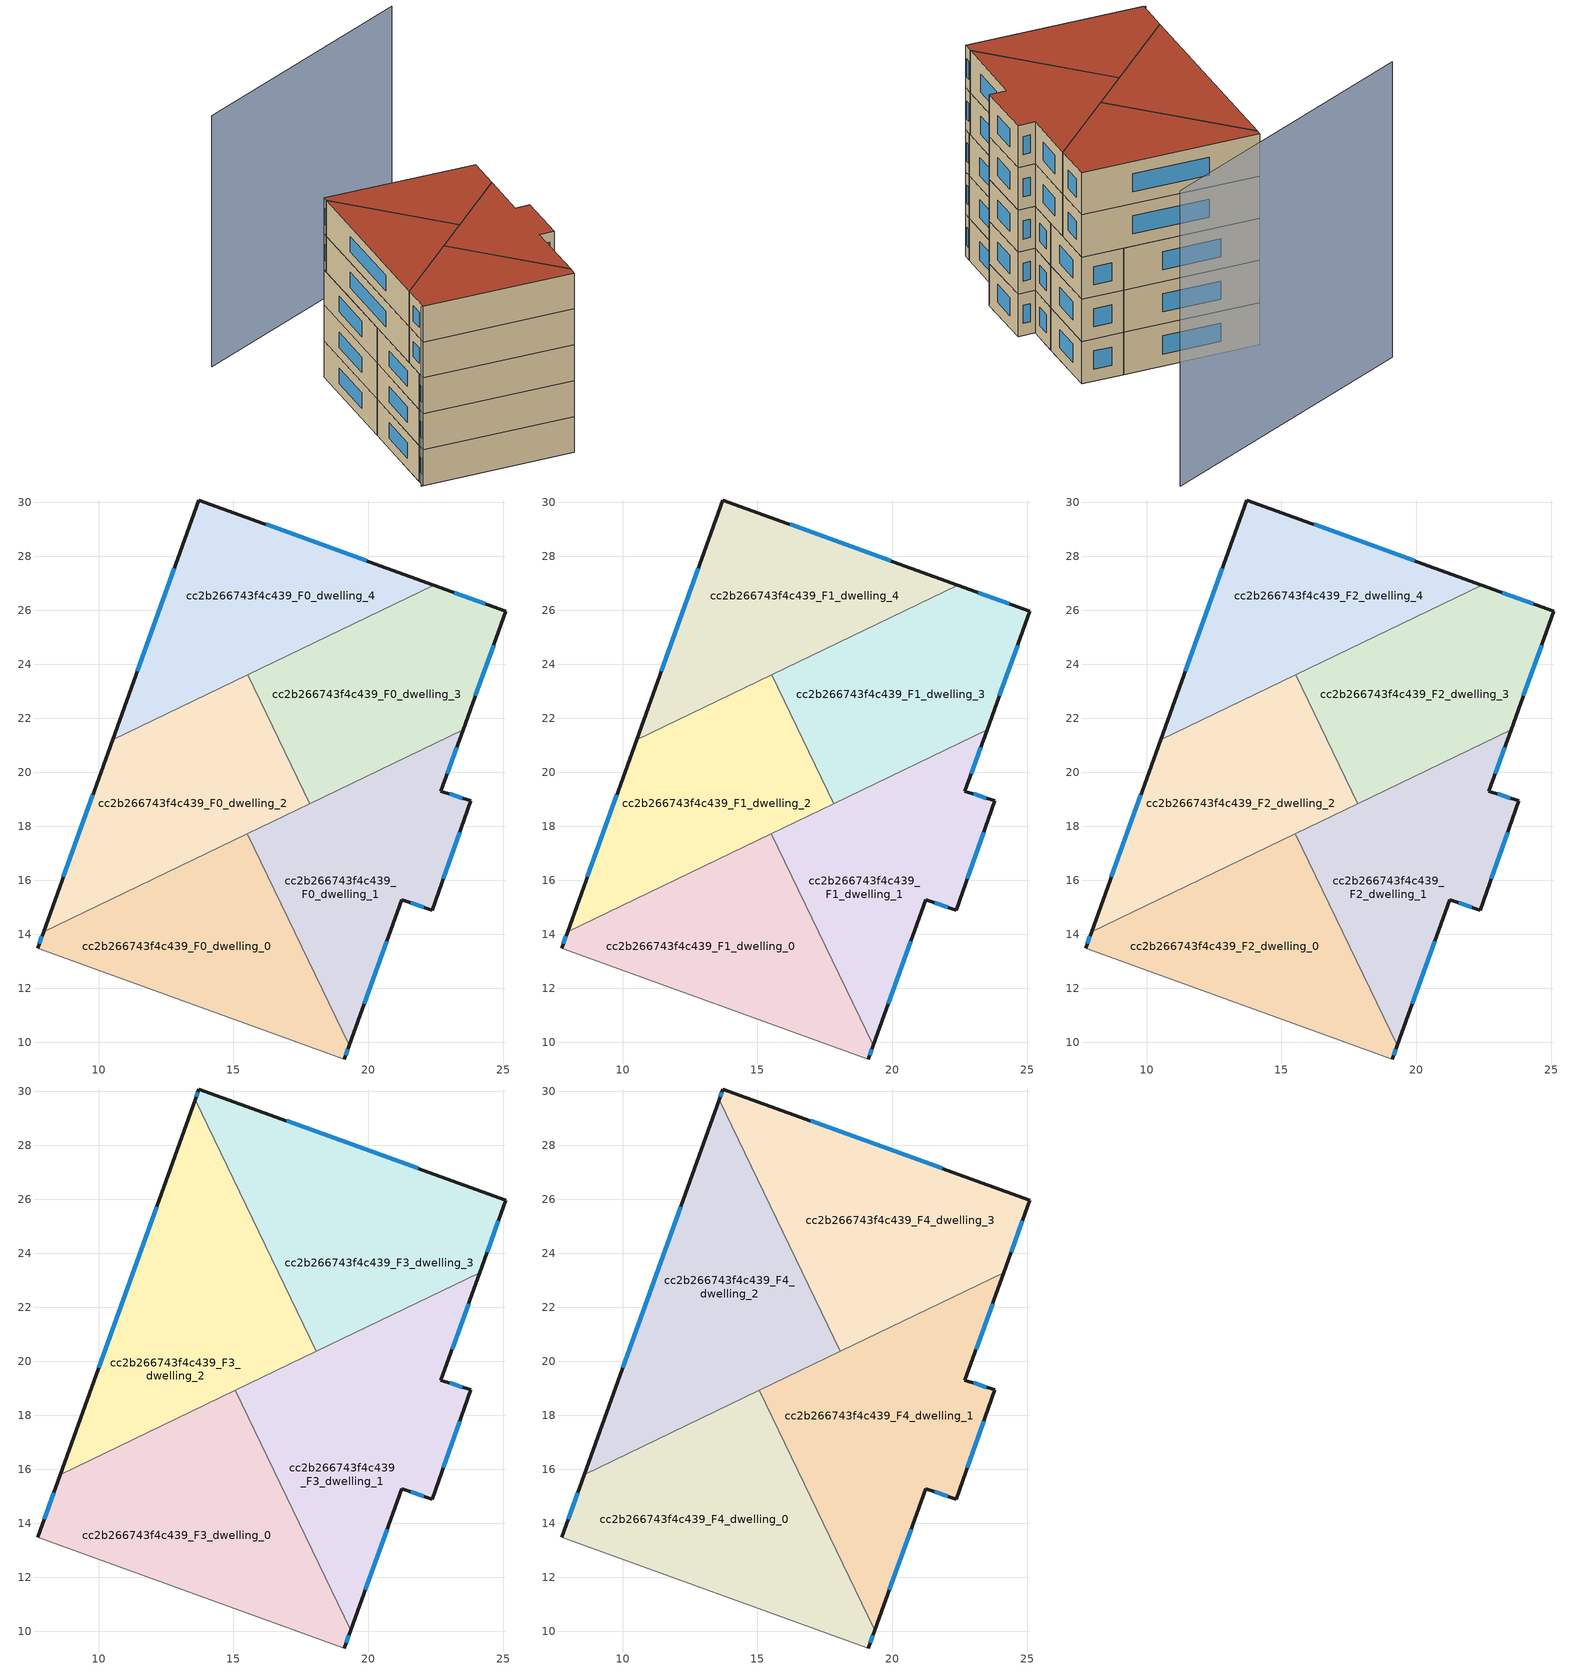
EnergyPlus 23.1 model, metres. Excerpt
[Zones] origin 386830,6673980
cc2b266743f4c439_F0_dwelling_0
 floor ground (EU_floor_Construction): 15.52,17.72 19.29,9.88 19.11,9.37 7.74,13.48 7.96,14.09 z0
 wall outside (EU_wall_Construction): 7.96,14.09 7.74,13.48 / 19.11,9.37 19.29,9.88 z0:3
 wall to cc2b266743f4c439_F0_dwelling_1 (EU_wall_Construction): 19.29,9.88 15.52,17.72 z0:3
 wall adiabatic (EU_wall_Construction): 7.74,13.48 19.11,9.37 z0:3
 wall to cc2b266743f4c439_F0_dwelling_2 (EU_wall_Construction): 15.52,17.72 7.96,14.09 z0:3
 window (EU_Window_Construction): 7.9,13.92 7.81,13.65 / 19.16,9.52 19.24,9.74 z0.86:2.14
cc2b266743f4c439_F0_dwelling_1
 floor ground (EU_floor_Construction): 23.51,21.57 22.69,19.3 23.79,18.94 22.37,14.89 21.24,15.28 19.29,9.88 15.52,17.72 z0
 wall outside (EU_wall_Construction): 19.29,9.88 21.24,15.28 22.37,14.89 23.79,18.94 22.69,19.3 23.51,21.57 z0:3
 wall to cc2b266743f4c439_F0_dwelling_3 (EU_wall_Construction): 23.51,21.57 17.82,18.83 z0:3
 wall to cc2b266743f4c439_F0_dwelling_2 (EU_wall_Construction): 17.82,18.83 15.51,17.73 z0:3
 window (EU_Window_Construction): 22.92,19.95 23.28,20.92 / 23.48,19.04 23.01,19.2 / 22.78,16.05 23.39,17.78 / 21.56,15.17 22.05,15 / 19.85,11.42 20.68,13.73 z0.86:2.14
cc2b266743f4c439_F0_dwelling_2
 floor ground (EU_floor_Construction): 15.52,23.61 17.82,18.83 7.96,14.09 10.53,21.21 z0
 wall outside (EU_wall_Construction): 10.53,21.21 7.96,14.09 z0:3
 wall to cc2b266743f4c439_F0_dwelling_3 (EU_wall_Construction): 17.82,18.83 15.52,23.61 z0:3
 wall to cc2b266743f4c439_F0_dwelling_4 (EU_wall_Construction): 15.52,23.61 10.53,21.21 z0:3
 window (EU_Window_Construction): 9.79,19.17 8.7,16.12 z0.86:2.14
cc2b266743f4c439_F0_dwelling_3
 floor ground (EU_floor_Construction): 25.09,25.97 23.51,21.57 17.82,18.83 15.52,23.61 22.42,26.93 z0
 wall outside (EU_wall_Construction): 23.51,21.57 25.09,25.97 22.42,26.93 z0:3
 wall to cc2b266743f4c439_F0_dwelling_4 (EU_wall_Construction): 22.42,26.93 15.52,23.61 z0:3
 window (EU_Window_Construction): 24.33,26.24 23.19,26.66 / 23.96,22.83 24.64,24.71 z0.86:2.14
cc2b266743f4c439_F0_dwelling_4
 floor ground (EU_floor_Construction): 22.42,26.93 10.53,21.21 13.72,30.09 z0
 wall outside (EU_wall_Construction): 22.42,26.93 13.72,30.09 10.53,21.21 z0:3
 window (EU_Window_Construction): 19.94,27.83 16.21,29.19 / 12.81,27.55 11.44,23.74 z0.86:2.14
cc2b266743f4c439_F1_dwelling_0
 floor to cc2b266743f4c439_F0_dwelling_0 (EU_floor_Construction): 15.52,17.72 19.29,9.88 19.11,9.37 7.74,13.48 7.96,14.09 z3
 wall outside (EU_wall_Construction): 7.96,14.09 7.74,13.48 / 19.11,9.37 19.29,9.88 z3:6
 wall to cc2b266743f4c439_F1_dwelling_1 (EU_wall_Construction): 19.29,9.88 15.52,17.72 z3:6
 wall adiabatic (EU_wall_Construction): 7.74,13.48 19.11,9.37 z3:6
 wall to cc2b266743f4c439_F1_dwelling_2 (EU_wall_Construction): 15.52,17.72 7.96,14.09 z3:6
 window (EU_Window_Construction): 7.9,13.92 7.81,13.65 / 19.16,9.52 19.24,9.74 z3.86:5.14
cc2b266743f4c439_F1_dwelling_1
 floor to cc2b266743f4c439_F0_dwelling_1 (EU_floor_Construction): 23.51,21.57 22.69,19.3 23.79,18.94 22.37,14.89 21.24,15.28 19.29,9.88 15.52,17.72 z3
 wall outside (EU_wall_Construction): 19.29,9.88 21.24,15.28 22.37,14.89 23.79,18.94 22.69,19.3 23.51,21.57 z3:6
 wall to cc2b266743f4c439_F1_dwelling_3 (EU_wall_Construction): 23.51,21.57 17.82,18.83 z3:6
 wall to cc2b266743f4c439_F1_dwelling_2 (EU_wall_Construction): 17.82,18.83 15.51,17.73 z3:6
 window (EU_Window_Construction): 22.92,19.95 23.28,20.92 / 23.48,19.04 23.01,19.2 / 22.78,16.05 23.39,17.78 / 21.56,15.17 22.05,15 / 19.85,11.42 20.68,13.73 z3.86:5.14
cc2b266743f4c439_F1_dwelling_2
 floor to cc2b266743f4c439_F0_dwelling_2 (EU_floor_Construction): 15.52,23.61 17.82,18.83 7.96,14.09 10.53,21.21 z3
 wall outside (EU_wall_Construction): 10.53,21.21 7.96,14.09 z3:6
 wall to cc2b266743f4c439_F1_dwelling_3 (EU_wall_Construction): 17.82,18.83 15.52,23.61 z3:6
 wall to cc2b266743f4c439_F1_dwelling_4 (EU_wall_Construction): 15.52,23.61 10.53,21.21 z3:6
 window (EU_Window_Construction): 9.79,19.17 8.7,16.12 z3.86:5.14
cc2b266743f4c439_F1_dwelling_3
 floor to cc2b266743f4c439_F0_dwelling_3 (EU_floor_Construction): 25.09,25.97 23.51,21.57 17.82,18.83 15.52,23.61 22.42,26.93 z3
 wall outside (EU_wall_Construction): 23.51,21.57 25.09,25.97 22.42,26.93 z3:6
 wall to cc2b266743f4c439_F1_dwelling_4 (EU_wall_Construction): 22.42,26.93 15.52,23.61 z3:6
 window (EU_Window_Construction): 24.33,26.24 23.19,26.66 / 23.96,22.83 24.64,24.71 z3.86:5.14
cc2b266743f4c439_F1_dwelling_4
 floor to cc2b266743f4c439_F0_dwelling_4 (EU_floor_Construction): 22.42,26.93 10.53,21.21 13.72,30.09 z3
 wall outside (EU_wall_Construction): 22.42,26.93 13.72,30.09 10.53,21.21 z3:6
 window (EU_Window_Construction): 19.94,27.83 16.21,29.19 / 12.81,27.55 11.44,23.74 z3.86:5.14
cc2b266743f4c439_F2_dwelling_0
 floor to cc2b266743f4c439_F1_dwelling_0 (EU_floor_Construction): 15.52,17.72 19.29,9.88 19.11,9.37 7.74,13.48 7.96,14.09 z6
 wall outside (EU_wall_Construction): 7.96,14.09 7.74,13.48 / 19.11,9.37 19.29,9.88 z6:9
 wall to cc2b266743f4c439_F2_dwelling_1 (EU_wall_Construction): 19.29,9.88 15.52,17.72 z6:9
 wall adiabatic (EU_wall_Construction): 7.74,13.48 19.11,9.37 z6:9
 wall to cc2b266743f4c439_F2_dwelling_2 (EU_wall_Construction): 15.52,17.72 7.96,14.09 z6:9
 window (EU_Window_Construction): 7.9,13.92 7.81,13.65 / 19.16,9.52 19.24,9.74 z6.86:8.14
cc2b266743f4c439_F2_dwelling_1
 floor to cc2b266743f4c439_F1_dwelling_1 (EU_floor_Construction): 23.51,21.57 22.69,19.3 23.79,18.94 22.37,14.89 21.24,15.28 19.29,9.88 15.52,17.72 z6
 wall outside (EU_wall_Construction): 19.29,9.88 21.24,15.28 22.37,14.89 23.79,18.94 22.69,19.3 23.51,21.57 z6:9
 wall to cc2b266743f4c439_F2_dwelling_3 (EU_wall_Construction): 23.51,21.57 17.82,18.83 z6:9
 wall to cc2b266743f4c439_F2_dwelling_2 (EU_wall_Construction): 17.82,18.83 15.51,17.73 z6:9
 window (EU_Window_Construction): 22.92,19.95 23.28,20.92 / 23.48,19.04 23.01,19.2 / 22.78,16.05 23.39,17.78 / 21.56,15.17 22.05,15 / 19.85,11.42 20.68,13.73 z6.86:8.14
cc2b266743f4c439_F2_dwelling_2
 floor to cc2b266743f4c439_F1_dwelling_2 (EU_floor_Construction): 15.52,23.61 17.82,18.83 7.96,14.09 10.53,21.21 z6
 wall outside (EU_wall_Construction): 10.53,21.21 7.96,14.09 z6:9
 wall to cc2b266743f4c439_F2_dwelling_3 (EU_wall_Construction): 17.82,18.83 15.52,23.61 z6:9
 wall to cc2b266743f4c439_F2_dwelling_4 (EU_wall_Construction): 15.52,23.61 10.53,21.21 z6:9
 window (EU_Window_Construction): 9.79,19.17 8.7,16.12 z6.86:8.14
 ceiling adiabatic (EU_roof_Construction): 17.27,19.97 15.52,23.61 10.53,21.21 7.96,14.09 8.58,15.79 z9
cc2b266743f4c439_F2_dwelling_3
 floor to cc2b266743f4c439_F1_dwelling_3 (EU_floor_Construction): 25.09,25.97 23.51,21.57 17.82,18.83 15.52,23.61 22.42,26.93 z6
 wall outside (EU_wall_Construction): 23.51,21.57 25.09,25.97 22.42,26.93 z6:9
 wall to cc2b266743f4c439_F2_dwelling_4 (EU_wall_Construction): 22.42,26.93 15.52,23.61 z6:9
 window (EU_Window_Construction): 24.33,26.24 23.19,26.66 / 23.96,22.83 24.64,24.71 z6.86:8.14
cc2b266743f4c439_F2_dwelling_4
 floor to cc2b266743f4c439_F1_dwelling_4 (EU_floor_Construction): 22.42,26.93 10.53,21.21 13.72,30.09 z6
 wall outside (EU_wall_Construction): 22.42,26.93 13.72,30.09 10.53,21.21 z6:9
 window (EU_Window_Construction): 19.94,27.83 16.21,29.19 / 12.81,27.55 11.44,23.74 z6.86:8.14
cc2b266743f4c439_F3_dwelling_0
 floor to cc2b266743f4c439_F2_dwelling_0 (EU_floor_Construction): 15.52,17.72 19.29,9.88 19.11,9.37 7.74,13.48 7.96,14.09 z9
 floor to cc2b266743f4c439_F2_dwelling_1 (EU_floor_Construction): 15.62,17.77 19.34,10.03 19.29,9.88 15.52,17.72 z9
 floor to cc2b266743f4c439_F2_dwelling_2 (EU_floor_Construction): 15.07,18.92 15.62,17.77 7.96,14.09 8.58,15.79 z9
 wall outside (EU_wall_Construction): 8.58,15.79 7.74,13.48 / 19.11,9.37 19.34,10.03 z9:12
 wall to cc2b266743f4c439_F3_dwelling_1 (EU_wall_Construction): 19.34,10.03 15.07,18.92 z9:12
 wall adiabatic (EU_wall_Construction): 7.74,13.48 19.11,9.37 z9:12
 wall to cc2b266743f4c439_F3_dwelling_2 (EU_wall_Construction): 15.07,18.92 8.58,15.79 z9:12
 window (EU_Window_Construction): 8.34,15.13 7.98,14.14 / 19.18,9.56 19.28,9.84 z9.86:11.14
cc2b266743f4c439_F3_dwelling_1
 floor to cc2b266743f4c439_F2_dwelling_1 (EU_floor_Construction): 23.51,21.57 22.69,19.3 23.79,18.94 22.37,14.89 21.24,15.28 19.34,10.03 15.62,17.77 z9
 floor to cc2b266743f4c439_F2_dwelling_3 (EU_floor_Construction): 24.12,23.27 23.51,21.57 17.82,18.83 17.27,19.97 z9
 floor to cc2b266743f4c439_F2_dwelling_2 (EU_floor_Construction): 17.27,19.97 17.82,18.83 15.62,17.77 15.07,18.92 z9
 wall outside (EU_wall_Construction): 19.34,10.03 21.24,15.28 22.37,14.89 23.79,18.94 22.69,19.3 24.12,23.27 z9:12
 wall to cc2b266743f4c439_F3_dwelling_3 (EU_wall_Construction): 24.12,23.27 18.07,20.36 z9:12
 wall to cc2b266743f4c439_F3_dwelling_2 (EU_wall_Construction): 18.07,20.36 15.07,18.92 z9:12
 window (EU_Window_Construction): 21.56,15.17 22.05,15 / 19.89,11.53 20.7,13.78 / 23.1,20.44 23.71,22.14 / 23.48,19.04 23.01,19.2 / 22.78,16.05 23.39,17.78 z9.86:11.14
cc2b266743f4c439_F3_dwelling_2
 floor adiabatic (EU_floor_Construction): 15.52,23.61 17.27,19.97 8.58,15.79 10.53,21.21 z9
 floor to cc2b266743f4c439_F2_dwelling_4 (EU_floor_Construction): 13.58,29.69 16.32,24 10.53,21.21 z9
 floor to cc2b266743f4c439_F2_dwelling_3 (EU_floor_Construction): 16.32,24 18.07,20.36 17.27,19.97 15.52,23.61 z9
 wall outside (EU_wall_Construction): 13.58,29.7 8.58,15.79 z9:12
 wall to cc2b266743f4c439_F3_dwelling_3 (EU_wall_Construction): 18.07,20.36 13.58,29.7 z9:12
 window (EU_Window_Construction): 12.15,25.72 10.01,19.76 z9.86:11.14
cc2b266743f4c439_F3_dwelling_3
 floor to cc2b266743f4c439_F2_dwelling_3 (EU_floor_Construction): 25.09,25.97 24.12,23.27 18.07,20.36 16.32,24 22.42,26.93 z9
 floor to cc2b266743f4c439_F2_dwelling_4 (EU_floor_Construction): 22.42,26.93 16.32,24 13.58,29.69 13.72,30.09 z9
 wall outside (EU_wall_Construction): 24.12,23.27 25.09,25.97 13.72,30.09 13.58,29.7 z9:12
 window (EU_Window_Construction): 24.4,24.04 24.82,25.2 / 13.68,29.97 13.62,29.81 / 21.85,27.14 16.97,28.91 z9.86:11.14
cc2b266743f4c439_F4_dwelling_0
 floor to cc2b266743f4c439_F3_dwelling_0 (EU_floor_Construction): 15.07,18.92 19.34,10.03 19.11,9.37 7.74,13.48 8.58,15.79 z12
 wall outside (EU_wall_Construction): 8.58,15.79 7.74,13.48 / 19.11,9.37 19.34,10.03 z12:15
 wall to cc2b266743f4c439_F4_dwelling_1 (EU_wall_Construction): 19.34,10.03 15.07,18.92 z12:15
 wall adiabatic (EU_wall_Construction): 7.74,13.48 19.11,9.37 z12:15
 wall to cc2b266743f4c439_F4_dwelling_2 (EU_wall_Construction): 15.07,18.92 8.58,15.79 z12:15
 window (EU_Window_Construction): 8.34,15.13 7.98,14.14 / 19.18,9.56 19.28,9.84 z12.86:14.14
 roof outside (EU_roof_Construction): 19.11,9.37 19.34,10.03 15.07,18.92 8.58,15.79 7.74,13.48 z15
cc2b266743f4c439_F4_dwelling_1
 floor to cc2b266743f4c439_F3_dwelling_1 (EU_floor_Construction): 24.12,23.27 22.69,19.3 23.79,18.94 22.37,14.89 21.24,15.28 19.34,10.03 15.07,18.92 z12
 wall outside (EU_wall_Construction): 19.34,10.03 21.24,15.28 22.37,14.89 23.79,18.94 22.69,19.3 24.12,23.27 z12:15
 wall to cc2b266743f4c439_F4_dwelling_3 (EU_wall_Construction): 24.12,23.27 18.07,20.36 z12:15
 wall to cc2b266743f4c439_F4_dwelling_2 (EU_wall_Construction): 18.07,20.36 15.07,18.92 z12:15
 window (EU_Window_Construction): 21.56,15.17 22.05,15 / 19.89,11.53 20.7,13.78 / 23.1,20.44 23.71,22.14 / 23.48,19.04 23.01,19.2 / 22.78,16.05 23.39,17.78 z12.86:14.14
 roof outside (EU_roof_Construction): 19.34,10.03 21.24,15.28 22.37,14.89 23.79,18.94 22.69,19.3 24.12,23.27 15.07,18.92 z15
cc2b266743f4c439_F4_dwelling_2
 floor to cc2b266743f4c439_F3_dwelling_2 (EU_floor_Construction): 13.58,29.7 18.07,20.36 8.58,15.79 z12
 wall outside (EU_wall_Construction): 13.58,29.7 8.58,15.79 z12:15
 wall to cc2b266743f4c439_F4_dwelling_3 (EU_wall_Construction): 18.07,20.36 13.58,29.7 z12:15
 window (EU_Window_Construction): 12.15,25.72 10.01,19.76 z12.86:14.14
 roof outside (EU_roof_Construction): 18.07,20.36 13.58,29.7 8.58,15.79 z15
cc2b266743f4c439_F4_dwelling_3
 floor to cc2b266743f4c439_F3_dwelling_3 (EU_floor_Construction): 25.09,25.97 24.12,23.27 18.07,20.36 13.58,29.7 13.72,30.09 z12
 wall outside (EU_wall_Construction): 24.12,23.27 25.09,25.97 13.72,30.09 13.58,29.7 z12:15
 window (EU_Window_Construction): 24.4,24.04 24.82,25.2 / 13.68,29.97 13.62,29.81 / 21.85,27.14 16.97,28.91 z12.86:14.14
 roof outside (EU_roof_Construction): 24.12,23.27 25.09,25.97 13.72,30.09 13.58,29.7 18.07,20.36 z15
shading: 7.6,13.53 19.11,9.38 z0:15; 29.66,39.53 8.89,36.9 z0:21
[Building]
EU S2 Campaign: North Axis=0; Terrain=City; Solar Distribution=FullExterior
[Site:Location]
Helsinki-Vantaa.AP: Latitude=60.317; Longitude=24.963; Time Zone=2; Elevation=54.6
[SizingPeriod:WeatherFileDays]
AnnualSizingPeriod: Begin Month=1; Begin Day of Month=1; End Month=12; End Day of Month=31; Day of Week for Start Day=Monday; Use Weather File Daylight Saving Period=No; Use Weather File Rain and Snow Indicators=No
[MATERIAL]
EU_InternalMass_Material: Roughness=MediumRough; Thickness=0.1; Conductivity=1; Density=1800; Specific Heat=900; Thermal Absorptance=0.9; Solar Absorptance=0.7; Visible Absorptance=0.7
[MATERIAL:NOMASS] Roughness=MediumRough; Thermal Absorptance=0.9; Solar Absorptance=0.7; Visible Absorptance=0.7
Name | Thermal Resistance
EU_wall_NoMass | 1.10183
EU_roof_NoMass; EU_floor_NoMass | 1.70606
[WINDOWMATERIAL:SIMPLEGLAZINGSYSTEM]
EU_Window_SimpleGlazing: UFactor=3.11035; Solar Heat Gain Coefficient=0.8; Visible Transmittance=0.8
[CONSTRUCTION]
EU_wall_Construction: EU_wall_NoMass
EU_roof_Construction: EU_roof_NoMass
EU_floor_Construction: EU_floor_NoMass
EU_Window_Construction: EU_Window_SimpleGlazing
EU_InternalMass_Construction: EU_InternalMass_Material
[ZONE] Type=1; Multiplier=1; Ceiling Height=autocalculate; Floor Area=autocalculate; Part of Total Floor Area=Yes
Name | Volume
cc2b266743f4c439_F0_dwelling_0; cc2b266743f4c439_F1_dwelling_0; cc2b266743f4c439_F2_dwelling_0 | 131.019
cc2b266743f4c439_F3_dwelling_0; cc2b266743f4c439_F4_dwelling_0 | 163.773
cc2b266743f4c439_F0_dwelling_1; cc2b266743f4c439_F1_dwelling_1; cc2b266743f4c439_F2_dwelling_1 | 131.029
cc2b266743f4c439_F3_dwelling_1; cc2b266743f4c439_F4_dwelling_1 | 163.788
cc2b266743f4c439_F0_dwelling_2; cc2b266743f4c439_F1_dwelling_2; cc2b266743f4c439_F2_dwelling_2 | 131.035
cc2b266743f4c439_F3_dwelling_2; cc2b266743f4c439_F4_dwelling_2 | 163.78
cc2b266743f4c439_F0_dwelling_3; cc2b266743f4c439_F1_dwelling_3; cc2b266743f4c439_F2_dwelling_3 | 131.01
cc2b266743f4c439_F3_dwelling_3; cc2b266743f4c439_F4_dwelling_3 | 163.792
cc2b266743f4c439_F0_dwelling_4; cc2b266743f4c439_F1_dwelling_4; cc2b266743f4c439_F2_dwelling_4 | 131.044
[INTERNALMASS] Construction=EU_InternalMass_Construction
Name | Zone or ZoneList | Surface Area
cc2b266743f4c439_F0_dwelling_0_EU_InternalMass | cc2b266743f4c439_F0_dwelling_0 | 43.6753
cc2b266743f4c439_F0_dwelling_1_EU_InternalMass | cc2b266743f4c439_F0_dwelling_1 | 43.6771
cc2b266743f4c439_F0_dwelling_2_EU_InternalMass | cc2b266743f4c439_F0_dwelling_2 | 43.6787
cc2b266743f4c439_F0_dwelling_3_EU_InternalMass | cc2b266743f4c439_F0_dwelling_3 | 43.6708
cc2b266743f4c439_F0_dwelling_4_EU_InternalMass | cc2b266743f4c439_F0_dwelling_4 | 43.6814
cc2b266743f4c439_F1_dwelling_0_EU_InternalMass | cc2b266743f4c439_F1_dwelling_0 | 43.6753
cc2b266743f4c439_F1_dwelling_1_EU_InternalMass | cc2b266743f4c439_F1_dwelling_1 | 43.6771
cc2b266743f4c439_F1_dwelling_2_EU_InternalMass | cc2b266743f4c439_F1_dwelling_2 | 43.6787
cc2b266743f4c439_F1_dwelling_3_EU_InternalMass | cc2b266743f4c439_F1_dwelling_3 | 43.6708
cc2b266743f4c439_F1_dwelling_4_EU_InternalMass | cc2b266743f4c439_F1_dwelling_4 | 43.6814
cc2b266743f4c439_F2_dwelling_0_EU_InternalMass | cc2b266743f4c439_F2_dwelling_0 | 43.6753
cc2b266743f4c439_F2_dwelling_1_EU_InternalMass | cc2b266743f4c439_F2_dwelling_1 | 43.6771
cc2b266743f4c439_F2_dwelling_2_EU_InternalMass | cc2b266743f4c439_F2_dwelling_2 | 43.6787
cc2b266743f4c439_F2_dwelling_3_EU_InternalMass | cc2b266743f4c439_F2_dwelling_3 | 43.6708
cc2b266743f4c439_F2_dwelling_4_EU_InternalMass | cc2b266743f4c439_F2_dwelling_4 | 43.6814
cc2b266743f4c439_F3_dwelling_0_EU_InternalMass | cc2b266743f4c439_F3_dwelling_0 | 54.5913
cc2b266743f4c439_F3_dwelling_1_EU_InternalMass | cc2b266743f4c439_F3_dwelling_1 | 54.596
cc2b266743f4c439_F3_dwelling_2_EU_InternalMass | cc2b266743f4c439_F3_dwelling_2 | 54.595
cc2b266743f4c439_F3_dwelling_3_EU_InternalMass | cc2b266743f4c439_F3_dwelling_3 | 54.5959
cc2b266743f4c439_F4_dwelling_0_EU_InternalMass | cc2b266743f4c439_F4_dwelling_0 | 54.5913
cc2b266743f4c439_F4_dwelling_1_EU_InternalMass | cc2b266743f4c439_F4_dwelling_1 | 54.596
cc2b266743f4c439_F4_dwelling_2_EU_InternalMass | cc2b266743f4c439_F4_dwelling_2 | 54.595
cc2b266743f4c439_F4_dwelling_3_EU_InternalMass | cc2b266743f4c439_F4_dwelling_3 | 54.5959
[OTHEREQUIPMENT] Fuel Type=Electricity; Design Level Calculation Method=Watts/Area; Power per Zone Floor Area=1; Fraction Latent=0; Fraction Radiant=0; Fraction Lost=0; Carbon Dioxide Generation Rate=0; EndUse Subcategory=EU_Step8_InternalGains
Name | Zone or ZoneList or Space or SpaceList | Schedule
EU_Step8_InternalGain_cc2b266743f4c439_F0_dwelling_0_f000 | cc2b266743f4c439_F0_dwelling_0 | EU_Step8_GainSchedule_cc2b266743f4c439_F0_dwelling_0_f000
EU_Step8_InternalGain_cc2b266743f4c439_F0_dwelling_1_f000 | cc2b266743f4c439_F0_dwelling_1 | EU_Step8_GainSchedule_cc2b266743f4c439_F0_dwelling_1_f000
EU_Step8_InternalGain_cc2b266743f4c439_F0_dwelling_2_f000 | cc2b266743f4c439_F0_dwelling_2 | EU_Step8_GainSchedule_cc2b266743f4c439_F0_dwelling_2_f000
EU_Step8_InternalGain_cc2b266743f4c439_F0_dwelling_3_f000 | cc2b266743f4c439_F0_dwelling_3 | EU_Step8_GainSchedule_cc2b266743f4c439_F0_dwelling_3_f000
EU_Step8_InternalGain_cc2b266743f4c439_F0_dwelling_4_f000 | cc2b266743f4c439_F0_dwelling_4 | EU_Step8_GainSchedule_cc2b266743f4c439_F0_dwelling_4_f000
EU_Step8_InternalGain_cc2b266743f4c439_F1_dwelling_0_f000 | cc2b266743f4c439_F1_dwelling_0 | EU_Step8_GainSchedule_cc2b266743f4c439_F1_dwelling_0_f000
EU_Step8_InternalGain_cc2b266743f4c439_F1_dwelling_1_f000 | cc2b266743f4c439_F1_dwelling_1 | EU_Step8_GainSchedule_cc2b266743f4c439_F1_dwelling_1_f000
EU_Step8_InternalGain_cc2b266743f4c439_F1_dwelling_2_f000 | cc2b266743f4c439_F1_dwelling_2 | EU_Step8_GainSchedule_cc2b266743f4c439_F1_dwelling_2_f000
EU_Step8_InternalGain_cc2b266743f4c439_F1_dwelling_3_f000 | cc2b266743f4c439_F1_dwelling_3 | EU_Step8_GainSchedule_cc2b266743f4c439_F1_dwelling_3_f000
EU_Step8_InternalGain_cc2b266743f4c439_F1_dwelling_4_f000 | cc2b266743f4c439_F1_dwelling_4 | EU_Step8_GainSchedule_cc2b266743f4c439_F1_dwelling_4_f000
EU_Step8_InternalGain_cc2b266743f4c439_F2_dwelling_0_f000 | cc2b266743f4c439_F2_dwelling_0 | EU_Step8_GainSchedule_cc2b266743f4c439_F2_dwelling_0_f000
EU_Step8_InternalGain_cc2b266743f4c439_F2_dwelling_1_f000 | cc2b266743f4c439_F2_dwelling_1 | EU_Step8_GainSchedule_cc2b266743f4c439_F2_dwelling_1_f000
EU_Step8_InternalGain_cc2b266743f4c439_F2_dwelling_2_f000 | cc2b266743f4c439_F2_dwelling_2 | EU_Step8_GainSchedule_cc2b266743f4c439_F2_dwelling_2_f000
EU_Step8_InternalGain_cc2b266743f4c439_F2_dwelling_3_f000 | cc2b266743f4c439_F2_dwelling_3 | EU_Step8_GainSchedule_cc2b266743f4c439_F2_dwelling_3_f000
EU_Step8_InternalGain_cc2b266743f4c439_F2_dwelling_4_f000 | cc2b266743f4c439_F2_dwelling_4 | EU_Step8_GainSchedule_cc2b266743f4c439_F2_dwelling_4_f000
EU_Step8_InternalGain_cc2b266743f4c439_F3_dwelling_0_f000 | cc2b266743f4c439_F3_dwelling_0 | EU_Step8_GainSchedule_cc2b266743f4c439_F3_dwelling_0_f000
EU_Step8_InternalGain_cc2b266743f4c439_F3_dwelling_1_f000 | cc2b266743f4c439_F3_dwelling_1 | EU_Step8_GainSchedule_cc2b266743f4c439_F3_dwelling_1_f000
EU_Step8_InternalGain_cc2b266743f4c439_F3_dwelling_2_f000 | cc2b266743f4c439_F3_dwelling_2 | EU_Step8_GainSchedule_cc2b266743f4c439_F3_dwelling_2_f000
EU_Step8_InternalGain_cc2b266743f4c439_F3_dwelling_3_f000 | cc2b266743f4c439_F3_dwelling_3 | EU_Step8_GainSchedule_cc2b266743f4c439_F3_dwelling_3_f000
EU_Step8_InternalGain_cc2b266743f4c439_F4_dwelling_0_f000 | cc2b266743f4c439_F4_dwelling_0 | EU_Step8_GainSchedule_cc2b266743f4c439_F4_dwelling_0_f000
EU_Step8_InternalGain_cc2b266743f4c439_F4_dwelling_1_f000 | cc2b266743f4c439_F4_dwelling_1 | EU_Step8_GainSchedule_cc2b266743f4c439_F4_dwelling_1_f000
EU_Step8_InternalGain_cc2b266743f4c439_F4_dwelling_2_f000 | cc2b266743f4c439_F4_dwelling_2 | EU_Step8_GainSchedule_cc2b266743f4c439_F4_dwelling_2_f000
EU_Step8_InternalGain_cc2b266743f4c439_F4_dwelling_3_f000 | cc2b266743f4c439_F4_dwelling_3 | EU_Step8_GainSchedule_cc2b266743f4c439_F4_dwelling_3_f000
[ZONEVENTILATION:DESIGNFLOWRATE] Schedule=EU_AlwaysOn; Design Flow Rate Calculation Method=AirChanges/Hour; Air Changes per Hour=0.756316; Ventilation Type=Natural; Fan Pressure Rise=0; Fan Total Efficiency=1; Constant Term Coefficient=1; Temperature Term Coefficient=0; Velocity Term Coefficient=0; Velocity Squared Term Coefficient=0; Minimum Indoor Temperature=-100; Maximum Indoor Temperature=100; Delta Temperature=-100; Minimum Outdoor Temperature=-100; Maximum Outdoor Temperature=100; Maximum Wind Speed=40
Name | Zone or ZoneList or Space or SpaceList
EU_ConstantAir_cc2b266743f4c439_F0_dwelling_0 | cc2b266743f4c439_F0_dwelling_0
EU_ConstantAir_cc2b266743f4c439_F0_dwelling_1 | cc2b266743f4c439_F0_dwelling_1
EU_ConstantAir_cc2b266743f4c439_F0_dwelling_2 | cc2b266743f4c439_F0_dwelling_2
EU_ConstantAir_cc2b266743f4c439_F0_dwelling_3 | cc2b266743f4c439_F0_dwelling_3
EU_ConstantAir_cc2b266743f4c439_F0_dwelling_4 | cc2b266743f4c439_F0_dwelling_4
EU_ConstantAir_cc2b266743f4c439_F1_dwelling_0 | cc2b266743f4c439_F1_dwelling_0
EU_ConstantAir_cc2b266743f4c439_F1_dwelling_1 | cc2b266743f4c439_F1_dwelling_1
EU_ConstantAir_cc2b266743f4c439_F1_dwelling_2 | cc2b266743f4c439_F1_dwelling_2
EU_ConstantAir_cc2b266743f4c439_F1_dwelling_3 | cc2b266743f4c439_F1_dwelling_3
EU_ConstantAir_cc2b266743f4c439_F1_dwelling_4 | cc2b266743f4c439_F1_dwelling_4
EU_ConstantAir_cc2b266743f4c439_F2_dwelling_0 | cc2b266743f4c439_F2_dwelling_0
EU_ConstantAir_cc2b266743f4c439_F2_dwelling_1 | cc2b266743f4c439_F2_dwelling_1
EU_ConstantAir_cc2b266743f4c439_F2_dwelling_2 | cc2b266743f4c439_F2_dwelling_2
EU_ConstantAir_cc2b266743f4c439_F2_dwelling_3 | cc2b266743f4c439_F2_dwelling_3
EU_ConstantAir_cc2b266743f4c439_F2_dwelling_4 | cc2b266743f4c439_F2_dwelling_4
EU_ConstantAir_cc2b266743f4c439_F3_dwelling_0 | cc2b266743f4c439_F3_dwelling_0
EU_ConstantAir_cc2b266743f4c439_F3_dwelling_1 | cc2b266743f4c439_F3_dwelling_1
EU_ConstantAir_cc2b266743f4c439_F3_dwelling_2 | cc2b266743f4c439_F3_dwelling_2
EU_ConstantAir_cc2b266743f4c439_F3_dwelling_3 | cc2b266743f4c439_F3_dwelling_3
EU_ConstantAir_cc2b266743f4c439_F4_dwelling_0 | cc2b266743f4c439_F4_dwelling_0
EU_ConstantAir_cc2b266743f4c439_F4_dwelling_1 | cc2b266743f4c439_F4_dwelling_1
EU_ConstantAir_cc2b266743f4c439_F4_dwelling_2 | cc2b266743f4c439_F4_dwelling_2
EU_ConstantAir_cc2b266743f4c439_F4_dwelling_3 | cc2b266743f4c439_F4_dwelling_3
[HVACTEMPLATE:THERMOSTAT] Constant Heating Setpoint=20; Constant Cooling Setpoint=50
EU_HeatOnly_cc2b266743f4c439_F0_dwelling_0; EU_HeatOnly_cc2b266743f4c439_F0_dwelling_1; EU_HeatOnly_cc2b266743f4c439_F0_dwelling_2; EU_HeatOnly_cc2b266743f4c439_F0_dwelling_3; EU_HeatOnly_cc2b266743f4c439_F0_dwelling_4; EU_HeatOnly_cc2b266743f4c439_F1_dwelling_0; EU_HeatOnly_cc2b266743f4c439_F1_dwelling_1; EU_HeatOnly_cc2b266743f4c439_F1_dwelling_2; EU_HeatOnly_cc2b266743f4c439_F1_dwelling_3; EU_HeatOnly_cc2b266743f4c439_F1_dwelling_4; EU_HeatOnly_cc2b266743f4c439_F2_dwelling_0; EU_HeatOnly_cc2b266743f4c439_F2_dwelling_1; EU_HeatOnly_cc2b266743f4c439_F2_dwelling_2; EU_HeatOnly_cc2b266743f4c439_F2_dwelling_3; EU_HeatOnly_cc2b266743f4c439_F2_dwelling_4; EU_HeatOnly_cc2b266743f4c439_F3_dwelling_0; EU_HeatOnly_cc2b266743f4c439_F3_dwelling_1; EU_HeatOnly_cc2b266743f4c439_F3_dwelling_2; EU_HeatOnly_cc2b266743f4c439_F3_dwelling_3; EU_HeatOnly_cc2b266743f4c439_F4_dwelling_0; EU_HeatOnly_cc2b266743f4c439_F4_dwelling_1; EU_HeatOnly_cc2b266743f4c439_F4_dwelling_2; EU_HeatOnly_cc2b266743f4c439_F4_dwelling_3
[HVACTEMPLATE:ZONE:IDEALLOADSAIRSYSTEM] System Availability Schedule=EU_AlwaysOn; Maximum Heating Supply Air Temperature=50; Minimum Cooling Supply Air Temperature=13; Maximum Heating Supply Air Humidity Ratio=0.0156; Minimum Cooling Supply Air Humidity Ratio=0.0077; Heating Limit=NoLimit; Cooling Limit=NoLimit; Heating Availability Schedule=EU_AlwaysOn; Cooling Availability Schedule=EU_CoolingOff; Dehumidification Control Type=ConstantSensibleHeatRatio; Cooling Sensible Heat Ratio=0.7; Dehumidification Setpoint=60; Humidification Control Type=None; Humidification Setpoint=30; Outdoor Air Method=None; Outdoor Air Flow Rate per Person=0.00944; Outdoor Air Flow Rate per Zone Floor Area=0; Outdoor Air Flow Rate per Zone=0; Demand Controlled Ventilation Type=None; Outdoor Air Economizer Type=NoEconomizer; Heat Recovery Type=None; Sensible Heat Recovery Effectiveness=0.7; Latent Heat Recovery Effectiveness=0.65
Name | Template Thermostat
cc2b266743f4c439_F0_dwelling_0 | EU_HeatOnly_cc2b266743f4c439_F0_dwelling_0
cc2b266743f4c439_F0_dwelling_1 | EU_HeatOnly_cc2b266743f4c439_F0_dwelling_1
cc2b266743f4c439_F0_dwelling_2 | EU_HeatOnly_cc2b266743f4c439_F0_dwelling_2
cc2b266743f4c439_F0_dwelling_3 | EU_HeatOnly_cc2b266743f4c439_F0_dwelling_3
cc2b266743f4c439_F0_dwelling_4 | EU_HeatOnly_cc2b266743f4c439_F0_dwelling_4
cc2b266743f4c439_F1_dwelling_0 | EU_HeatOnly_cc2b266743f4c439_F1_dwelling_0
cc2b266743f4c439_F1_dwelling_1 | EU_HeatOnly_cc2b266743f4c439_F1_dwelling_1
cc2b266743f4c439_F1_dwelling_2 | EU_HeatOnly_cc2b266743f4c439_F1_dwelling_2
cc2b266743f4c439_F1_dwelling_3 | EU_HeatOnly_cc2b266743f4c439_F1_dwelling_3
cc2b266743f4c439_F1_dwelling_4 | EU_HeatOnly_cc2b266743f4c439_F1_dwelling_4
cc2b266743f4c439_F2_dwelling_0 | EU_HeatOnly_cc2b266743f4c439_F2_dwelling_0
cc2b266743f4c439_F2_dwelling_1 | EU_HeatOnly_cc2b266743f4c439_F2_dwelling_1
cc2b266743f4c439_F2_dwelling_2 | EU_HeatOnly_cc2b266743f4c439_F2_dwelling_2
cc2b266743f4c439_F2_dwelling_3 | EU_HeatOnly_cc2b266743f4c439_F2_dwelling_3
cc2b266743f4c439_F2_dwelling_4 | EU_HeatOnly_cc2b266743f4c439_F2_dwelling_4
cc2b266743f4c439_F3_dwelling_0 | EU_HeatOnly_cc2b266743f4c439_F3_dwelling_0
cc2b266743f4c439_F3_dwelling_1 | EU_HeatOnly_cc2b266743f4c439_F3_dwelling_1
cc2b266743f4c439_F3_dwelling_2 | EU_HeatOnly_cc2b266743f4c439_F3_dwelling_2
cc2b266743f4c439_F3_dwelling_3 | EU_HeatOnly_cc2b266743f4c439_F3_dwelling_3
cc2b266743f4c439_F4_dwelling_0 | EU_HeatOnly_cc2b266743f4c439_F4_dwelling_0
cc2b266743f4c439_F4_dwelling_1 | EU_HeatOnly_cc2b266743f4c439_F4_dwelling_1
cc2b266743f4c439_F4_dwelling_2 | EU_HeatOnly_cc2b266743f4c439_F4_dwelling_2
cc2b266743f4c439_F4_dwelling_3 | EU_HeatOnly_cc2b266743f4c439_F4_dwelling_3
[SIZING:ZONE] Zone Cooling Design Supply Air Temperature Input Method=SupplyAirTemperature; Zone Cooling Design Supply Air Temperature=13; Zone Heating Design Supply Air Temperature Input Method=SupplyAirTemperature; Zone Heating Design Supply Air Temperature=50; Zone Cooling Design Supply Air Humidity Ratio=0.008; Zone Heating Design Supply Air Humidity Ratio=0.008; Cooling Design Air Flow Method=DesignDay; Cooling Design Air Flow Rate=0; Cooling Minimum Air Flow per Zone Floor Area=0.000762; Cooling Minimum Air Flow=0; Cooling Minimum Air Flow Fraction=0.2; Heating Design Air Flow Method=DesignDay; Heating Design Air Flow Rate=0; Heating Maximum Air Flow per Zone Floor Area=0.002032; Heating Maximum Air Flow=0.141576; Heating Maximum Air Flow Fraction=0.3; Account for Dedicated Outdoor Air System=No; Dedicated Outdoor Air System Control Strategy=NeutralSupplyAir; Dedicated Outdoor Air Low Setpoint Temperature for Design=autosize; Dedicated Outdoor Air High Setpoint Temperature for Design=autosize; Zone Load Sizing Method=Sensible Load Only No Latent Load; Zone Latent Cooling Design Supply Air Humidity Ratio Input Method=HumidityRatioDifference; Zone Cooling Design Supply Air Humidity Ratio Difference=0.005; Zone Latent Heating Design Supply Air Humidity Ratio Input Method=HumidityRatioDifference; Zone Humidification Design Supply Air Humidity Ratio Difference=0.005
cc2b266743f4c439_F0_dwelling_0; cc2b266743f4c439_F0_dwelling_1; cc2b266743f4c439_F0_dwelling_2; cc2b266743f4c439_F0_dwelling_3; cc2b266743f4c439_F0_dwelling_4; cc2b266743f4c439_F1_dwelling_0; cc2b266743f4c439_F1_dwelling_1; cc2b266743f4c439_F1_dwelling_2; cc2b266743f4c439_F1_dwelling_3; cc2b266743f4c439_F1_dwelling_4; cc2b266743f4c439_F2_dwelling_0; cc2b266743f4c439_F2_dwelling_1; cc2b266743f4c439_F2_dwelling_2; cc2b266743f4c439_F2_dwelling_3; cc2b266743f4c439_F2_dwelling_4; cc2b266743f4c439_F3_dwelling_0; cc2b266743f4c439_F3_dwelling_1; cc2b266743f4c439_F3_dwelling_2; cc2b266743f4c439_F3_dwelling_3; cc2b266743f4c439_F4_dwelling_0; cc2b266743f4c439_F4_dwelling_1; cc2b266743f4c439_F4_dwelling_2; cc2b266743f4c439_F4_dwelling_3
[SCHEDULE:CONSTANT]
Name | Hourly Value
EU_AlwaysOn | 1
EU_CoolingOff | 0
[SCHEDULE:FILE] Column Number=1; Rows to Skip at Top=0; Number of Hours of Data=8760; Column Separator=Comma; Interpolate to Timestep=No; Minutes per Item=60; Adjust Schedule for Daylight Savings=Yes
Name | File
EU_Step8_GainSchedule_cc2b266743f4c439_F0_dwelling_0_f000 | ../../schedules/cc2b266743f4c439/cc2b266743f4c439_F0_dwelling_0_f000_gain.csv
EU_Step8_GainSchedule_cc2b266743f4c439_F0_dwelling_1_f000 | ../../schedules/cc2b266743f4c439/cc2b266743f4c439_F0_dwelling_1_f000_gain.csv
EU_Step8_GainSchedule_cc2b266743f4c439_F0_dwelling_2_f000 | ../../schedules/cc2b266743f4c439/cc2b266743f4c439_F0_dwelling_2_f000_gain.csv
EU_Step8_GainSchedule_cc2b266743f4c439_F0_dwelling_3_f000 | ../../schedules/cc2b266743f4c439/cc2b266743f4c439_F0_dwelling_3_f000_gain.csv
EU_Step8_GainSchedule_cc2b266743f4c439_F0_dwelling_4_f000 | ../../schedules/cc2b266743f4c439/cc2b266743f4c439_F0_dwelling_4_f000_gain.csv
EU_Step8_GainSchedule_cc2b266743f4c439_F1_dwelling_0_f000 | ../../schedules/cc2b266743f4c439/cc2b266743f4c439_F1_dwelling_0_f000_gain.csv
EU_Step8_GainSchedule_cc2b266743f4c439_F1_dwelling_1_f000 | ../../schedules/cc2b266743f4c439/cc2b266743f4c439_F1_dwelling_1_f000_gain.csv
EU_Step8_GainSchedule_cc2b266743f4c439_F1_dwelling_2_f000 | ../../schedules/cc2b266743f4c439/cc2b266743f4c439_F1_dwelling_2_f000_gain.csv
EU_Step8_GainSchedule_cc2b266743f4c439_F1_dwelling_3_f000 | ../../schedules/cc2b266743f4c439/cc2b266743f4c439_F1_dwelling_3_f000_gain.csv
EU_Step8_GainSchedule_cc2b266743f4c439_F1_dwelling_4_f000 | ../../schedules/cc2b266743f4c439/cc2b266743f4c439_F1_dwelling_4_f000_gain.csv
EU_Step8_GainSchedule_cc2b266743f4c439_F2_dwelling_0_f000 | ../../schedules/cc2b266743f4c439/cc2b266743f4c439_F2_dwelling_0_f000_gain.csv
EU_Step8_GainSchedule_cc2b266743f4c439_F2_dwelling_1_f000 | ../../schedules/cc2b266743f4c439/cc2b266743f4c439_F2_dwelling_1_f000_gain.csv
EU_Step8_GainSchedule_cc2b266743f4c439_F2_dwelling_2_f000 | ../../schedules/cc2b266743f4c439/cc2b266743f4c439_F2_dwelling_2_f000_gain.csv
EU_Step8_GainSchedule_cc2b266743f4c439_F2_dwelling_3_f000 | ../../schedules/cc2b266743f4c439/cc2b266743f4c439_F2_dwelling_3_f000_gain.csv
EU_Step8_GainSchedule_cc2b266743f4c439_F2_dwelling_4_f000 | ../../schedules/cc2b266743f4c439/cc2b266743f4c439_F2_dwelling_4_f000_gain.csv
EU_Step8_GainSchedule_cc2b266743f4c439_F3_dwelling_0_f000 | ../../schedules/cc2b266743f4c439/cc2b266743f4c439_F3_dwelling_0_f000_gain.csv
EU_Step8_GainSchedule_cc2b266743f4c439_F3_dwelling_1_f000 | ../../schedules/cc2b266743f4c439/cc2b266743f4c439_F3_dwelling_1_f000_gain.csv
EU_Step8_GainSchedule_cc2b266743f4c439_F3_dwelling_2_f000 | ../../schedules/cc2b266743f4c439/cc2b266743f4c439_F3_dwelling_2_f000_gain.csv
EU_Step8_GainSchedule_cc2b266743f4c439_F3_dwelling_3_f000 | ../../schedules/cc2b266743f4c439/cc2b266743f4c439_F3_dwelling_3_f000_gain.csv
EU_Step8_GainSchedule_cc2b266743f4c439_F4_dwelling_0_f000 | ../../schedules/cc2b266743f4c439/cc2b266743f4c439_F4_dwelling_0_f000_gain.csv
EU_Step8_GainSchedule_cc2b266743f4c439_F4_dwelling_1_f000 | ../../schedules/cc2b266743f4c439/cc2b266743f4c439_F4_dwelling_1_f000_gain.csv
EU_Step8_GainSchedule_cc2b266743f4c439_F4_dwelling_2_f000 | ../../schedules/cc2b266743f4c439/cc2b266743f4c439_F4_dwelling_2_f000_gain.csv
EU_Step8_GainSchedule_cc2b266743f4c439_F4_dwelling_3_f000 | ../../schedules/cc2b266743f4c439/cc2b266743f4c439_F4_dwelling_3_f000_gain.csv
